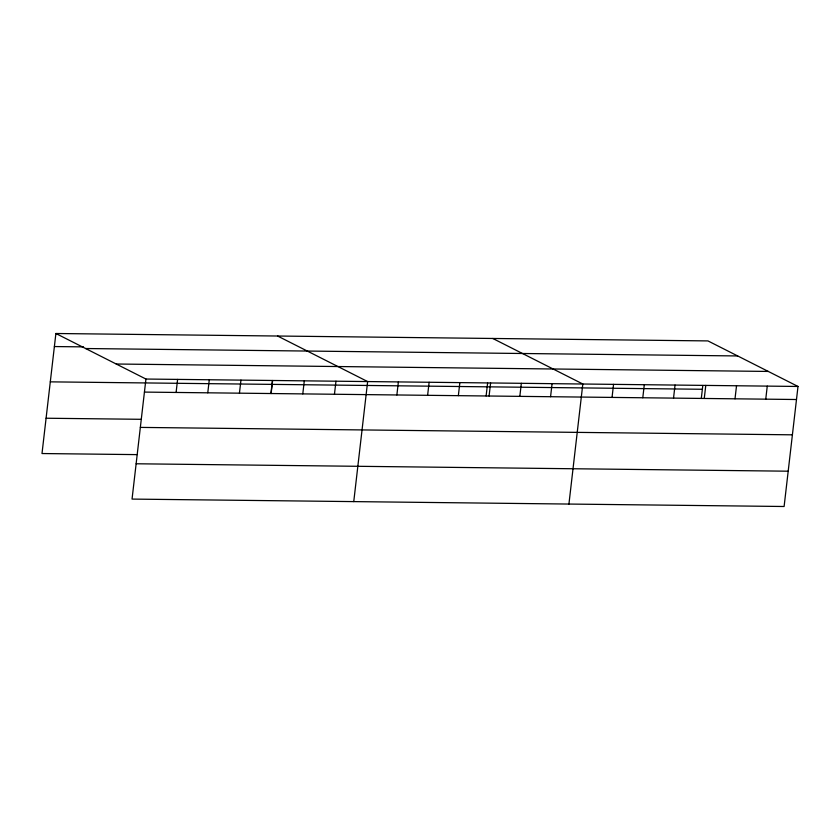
<?xml version="1.0" encoding="UTF-8"?>
<svg xmlns="http://www.w3.org/2000/svg" width="840" height="840" viewBox="0 0 840 840"><rect width="100%" height="100%" fill="white"/><g stroke="black" fill="none" stroke-linecap="round" stroke-linejoin="round"><path stroke-width="1.26" d="M55.892 333.501L145.94 379.04L132.048 499.086L784.109 506.499L798 386.463L707.952 340.914L55.892 333.501L42 453.537L137.015 454.619M176.096 392.459L177.608 379.407M207.774 392.816L209.286 379.764M239.442 393.173L240.954 380.121M270.942 393.467L272.433 380.594M271.12 393.54L272.622 380.489M302.788 393.897L304.3 380.846M334.457 394.254L335.969 381.203M353.756 501.606L367.637 381.57L277.589 336.021M396.869 394.968L398.381 381.917M427.613 395.315L429.125 382.263M458.346 395.671L459.858 382.62M486.119 395.923L487.61 383.04M489.09 396.018L490.602 382.967M519.834 396.365L521.336 383.313M550.567 396.721L552.079 383.67M568.932 504.053L582.824 384.017L492.765 338.468M612.045 397.415L613.557 384.363M642.789 397.772L644.301 384.72M673.533 398.118L675.045 385.067M701.306 398.37L702.797 385.497M704.267 398.465L705.779 385.413M735.01 398.822L736.523 385.77M765.755 399.168L767.256 386.117M54.38 346.553L83.517 346.878M85.607 348.526L737.667 355.95M116.225 364.014L768.285 371.438M145.94 379.04L798 386.463M50.295 381.854L702.356 389.277M144.428 392.091L796.488 399.514M46.085 418.226L141.099 419.307M140.343 427.403L792.404 434.826M136.133 463.774L788.193 471.198"/></g></svg>
